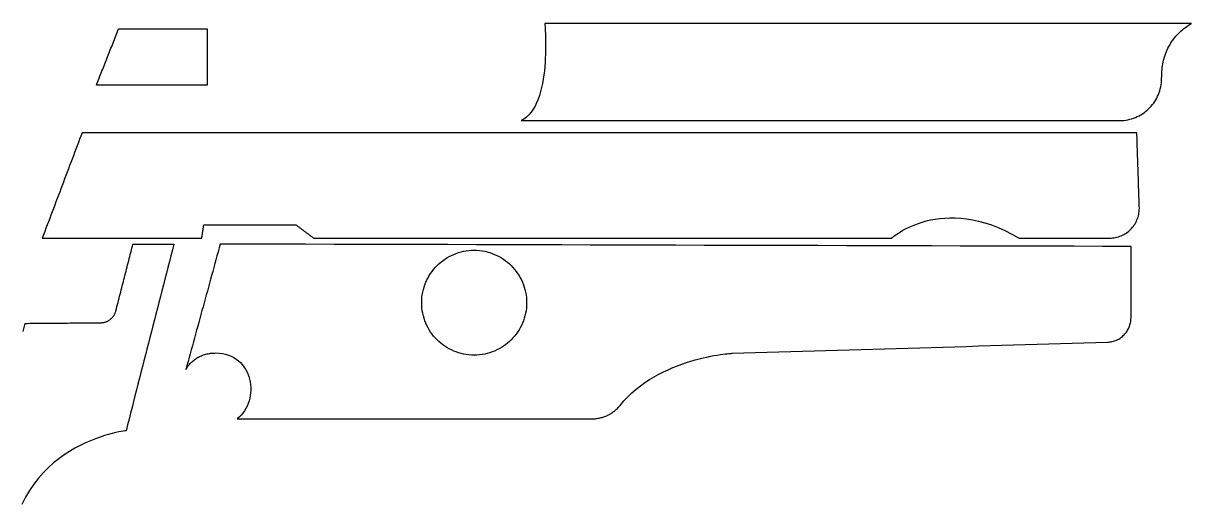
# Model space of a CAD drawing. Header units: metres. Extents: x 166 to 287, y -138 to -52.
# Drawn here: x 212.3 to 287.4, y -83.2 to -52.2 of the extents above; entities that cross this region are included whole.
import ezdxf

# ---------------------------------------------------------------- set-up
doc = ezdxf.new("R2010")
doc.units = ezdxf.units.M

msp = doc.modelspace()

# ---------------------------------------------------------------- linework, layer by layer
for points in [[(287.404556, -52.217828), (286.105346, -52.217828), (284.806136, -52.217828), (283.506926, -52.217828), (282.207716, -52.217828), (280.908506, -52.217828), (279.609296, -52.217828), (278.310086, -52.217828), (277.010876, -52.217828), (275.711666, -52.217828), (274.412456, -52.217828), (273.113246, -52.217828), (271.814036, -52.217828), (270.514826, -52.217828), (269.215616, -52.217828), (267.916406, -52.217828), (266.617196, -52.217828), (265.317986, -52.217828), (264.018776, -52.217828), (262.719566, -52.217828), (261.420356, -52.217828), (260.121146, -52.217828), (258.821936, -52.217828), (257.522726, -52.217828), (256.223516, -52.217828), (254.924306, -52.217828), (253.625096, -52.217828), (252.325886, -52.217828), (251.026676, -52.217828), (249.727466, -52.217828), (248.428256, -52.217828), (247.129046, -52.217828), (245.829836, -52.217828), (245.831106, -52.233068), (245.834916, -52.277518), (245.840504, -52.349654), (245.847362, -52.447444), (245.854982, -52.56911), (245.862856, -52.713128), (245.870476, -52.877466), (245.87708, -53.0606), (245.88216, -53.260752), (245.885208, -53.47589), (245.885716, -53.70449), (245.882922, -53.944774), (245.876572, -54.19471), (245.865904, -54.452774), (245.85041, -54.717188), (245.829582, -54.986174), (245.802658, -55.257954), (245.769384, -55.53075), (245.728998, -55.802784), (245.680992, -56.072278), (245.624858, -56.337454), (245.560088, -56.596788), (245.48592, -56.848248), (245.401846, -57.090056), (245.307612, -57.320434), (245.202456, -57.537858), (245.085616, -57.740296), (244.956838, -57.92597), (244.81536, -58.093356), (244.660674, -58.240422), (244.492272, -58.365644), (244.309646, -58.467244), (245.512082, -58.467244), (246.714518, -58.467244), (247.916954, -58.467244), (249.11939, -58.467244), (250.321826, -58.467244), (251.524262, -58.467244), (252.726698, -58.467244), (253.929134, -58.467244), (255.13157, -58.467244), (256.334006, -58.467244), (257.536442, -58.467244), (258.738878, -58.467244), (259.941314, -58.467244), (261.14375, -58.467244), (262.346186, -58.467244), (263.548622, -58.467244), (264.751058, -58.467244), (265.953494, -58.467244), (267.15593, -58.467244), (268.358366, -58.467244), (269.560802, -58.467244), (270.763238, -58.467244), (271.965674, -58.467244), (273.16811, -58.467244), (274.370546, -58.467244), (275.572982, -58.467244), (276.775418, -58.467244), (277.977854, -58.467244), (279.18029, -58.467244), (280.382726, -58.467244), (281.585162, -58.467244), (282.787598, -58.467244), (282.921456, -58.463434), (283.053536, -58.45302), (283.183838, -58.43651), (283.312108, -58.413904), (283.438346, -58.385202), (283.562298, -58.350658), (283.683964, -58.310526), (283.802836, -58.264806), (283.919168, -58.213752), (284.032452, -58.157364), (284.142688, -58.095896), (284.249622, -58.029602), (284.353254, -57.958482), (284.45333, -57.88279), (284.54985, -57.802526), (284.642306, -57.717944), (284.730952, -57.629298), (284.81528, -57.536588), (284.89529, -57.439814), (284.970982, -57.339484), (285.041848, -57.235598), (285.108142, -57.128156), (285.169356, -57.017412), (285.22549, -56.90362), (285.27629, -56.78678), (285.321756, -56.667146), (285.361634, -56.544718), (285.395924, -56.41975), (285.424118, -56.292496), (285.44647, -56.162956), (285.462472, -56.031384), (285.472124, -55.89778), (285.47314, -55.878984), (285.474156, -55.860188), (285.475172, -55.841392), (285.476188, -55.822596), (285.477204, -55.8038), (285.47822, -55.785004), (285.479236, -55.766208), (285.480252, -55.747412), (285.481268, -55.728616), (285.482284, -55.70982), (285.4833, -55.691024), (285.484316, -55.672228), (285.485332, -55.653432), (285.486348, -55.634636), (285.487364, -55.61584), (285.48838, -55.597044), (285.489396, -55.578248), (285.490412, -55.559452), (285.491428, -55.540656), (285.492444, -55.52186), (285.49346, -55.503064), (285.494476, -55.484268), (285.495492, -55.465472), (285.496508, -55.446676), (285.497524, -55.42788), (285.49854, -55.409084), (285.499556, -55.390288), (285.500572, -55.371492), (285.501588, -55.352696), (285.502604, -55.3339), (285.50362, -55.315104), (285.504636, -55.296308), (285.51251, -55.176166), (285.524194, -55.056786), (285.539434, -54.938168), (285.558484, -54.820566), (285.58109, -54.70398), (285.607506, -54.58841), (285.637478, -54.47411), (285.671006, -54.36108), (285.707836, -54.24932), (285.748222, -54.13883), (285.79191, -54.029864), (285.8389, -53.922422), (285.889192, -53.816758), (285.942786, -53.712618), (285.999682, -53.610256), (286.059626, -53.509926), (286.122618, -53.411374), (286.188658, -53.314854), (286.257746, -53.220366), (286.329882, -53.128164), (286.404812, -53.037994), (286.48279, -52.95011), (286.563562, -52.864766), (286.647128, -52.781708), (286.733488, -52.70119), (286.822388, -52.623466), (286.914082, -52.548282), (287.008316, -52.475892), (287.10509, -52.406296), (287.204404, -52.339494), (287.306004, -52.27574), (287.410144, -52.215034)], [(217.012774, -56.17972), (217.057224, -56.066944), (217.101674, -55.954168), (217.146124, -55.841392), (217.190574, -55.728616), (217.235024, -55.61584), (217.279474, -55.503064), (217.323924, -55.390288), (217.368374, -55.277512), (217.412824, -55.164736), (217.457274, -55.05196), (217.501724, -54.939184), (217.546174, -54.826408), (217.590624, -54.713632), (217.635074, -54.600856), (217.679524, -54.48808), (217.723974, -54.375304), (217.768424, -54.262528), (217.812874, -54.149752), (217.857324, -54.036976), (217.901774, -53.9242), (217.946224, -53.811424), (217.990674, -53.698648), (218.035124, -53.585872), (218.079574, -53.473096), (218.124024, -53.36032), (218.168474, -53.247544), (218.212924, -53.134768), (218.257374, -53.021992), (218.301824, -52.909216), (218.346274, -52.79644), (218.390724, -52.683664), (218.435174, -52.570888), (218.613228, -52.570888), (218.791282, -52.570888), (218.969336, -52.570888), (219.14739, -52.570888), (219.325444, -52.570888), (219.503498, -52.570888), (219.681552, -52.570888), (219.859606, -52.570888), (220.03766, -52.570888), (220.215714, -52.570888), (220.393768, -52.570888), (220.571822, -52.570888), (220.749876, -52.570888), (220.92793, -52.570888), (221.105984, -52.570888), (221.284038, -52.570888), (221.462092, -52.570888), (221.640146, -52.570888), (221.8182, -52.570888), (221.996254, -52.570888), (222.174308, -52.570888), (222.352362, -52.570888), (222.530416, -52.570888), (222.70847, -52.570888), (222.886524, -52.570888), (223.064578, -52.570888), (223.242632, -52.570888), (223.420686, -52.570888), (223.59874, -52.570888), (223.776794, -52.570888), (223.954848, -52.570888), (224.132902, -52.570888), (224.132902, -52.683664), (224.132902, -52.79644), (224.132902, -52.909216), (224.132902, -53.021992), (224.132902, -53.134768), (224.132902, -53.247544), (224.132902, -53.36032), (224.132902, -53.473096), (224.132902, -53.585872), (224.132902, -53.698648), (224.132902, -53.811424), (224.132902, -53.9242), (224.132902, -54.036976), (224.132902, -54.149752), (224.132902, -54.262528), (224.132902, -54.375304), (224.132902, -54.48808), (224.132902, -54.600856), (224.132902, -54.713632), (224.132902, -54.826408), (224.132902, -54.939184), (224.132902, -55.05196), (224.132902, -55.164736), (224.132902, -55.277512), (224.132902, -55.390288), (224.132902, -55.503064), (224.132902, -55.61584), (224.132902, -55.728616), (224.132902, -55.841392), (224.132902, -55.954168), (224.132902, -56.066944), (224.132902, -56.17972), (223.910144, -56.17972), (223.687386, -56.17972), (223.464628, -56.17972), (223.24187, -56.17972), (223.019112, -56.17972), (222.796354, -56.17972), (222.573596, -56.17972), (222.350838, -56.17972), (222.12808, -56.17972), (221.905322, -56.17972), (221.682564, -56.17972), (221.459806, -56.17972), (221.237048, -56.17972), (221.01429, -56.17972), (220.791532, -56.17972), (220.568774, -56.17972), (220.346016, -56.17972), (220.123258, -56.17972), (219.9005, -56.17972), (219.677742, -56.17972), (219.454984, -56.17972), (219.232226, -56.17972), (219.009468, -56.17972), (218.78671, -56.17972), (218.563952, -56.17972), (218.341194, -56.17972), (218.118436, -56.17972), (217.895678, -56.17972), (217.67292, -56.17972), (217.450162, -56.17972), (217.227404, -56.17972), (217.004646, -56.17972)], [(283.887926, -59.245246), (282.026614, -59.245246), (280.165302, -59.245246), (278.30399, -59.245246), (276.442678, -59.245246), (274.581366, -59.245246), (272.720054, -59.245246), (270.858742, -59.245246), (268.99743, -59.245246), (267.136118, -59.245246), (265.274806, -59.245246), (263.413494, -59.245246), (261.552182, -59.245246), (259.69087, -59.245246), (257.829558, -59.245246), (255.968246, -59.245246), (254.106934, -59.245246), (252.245622, -59.245246), (250.38431, -59.245246), (248.522998, -59.245246), (246.661686, -59.245246), (244.800374, -59.245246), (242.939062, -59.245246), (241.07775, -59.245246), (239.216438, -59.245246), (237.355126, -59.245246), (235.493814, -59.245246), (233.632502, -59.245246), (231.77119, -59.245246), (229.909878, -59.245246), (228.048566, -59.245246), (226.187254, -59.245246), (224.325942, -59.245246), (224.06864, -59.245246), (223.811338, -59.245246), (223.554036, -59.245246), (223.296734, -59.245246), (223.039432, -59.245246), (222.78213, -59.245246), (222.524828, -59.245246), (222.267526, -59.245246), (222.010224, -59.245246), (221.752922, -59.245246), (221.49562, -59.245246), (221.238318, -59.245246), (220.981016, -59.245246), (220.723714, -59.245246), (220.466412, -59.245246), (220.20911, -59.245246), (219.951808, -59.245246), (219.694506, -59.245246), (219.437204, -59.245246), (219.179902, -59.245246), (218.9226, -59.245246), (218.665298, -59.245246), (218.407996, -59.245246), (218.150694, -59.245246), (217.893392, -59.245246), (217.63609, -59.245246), (217.378788, -59.245246), (217.121486, -59.245246), (216.864184, -59.245246), (216.606882, -59.245246), (216.34958, -59.245246), (216.092278, -59.245246), (216.012014, -59.457082), (215.93175, -59.668918), (215.851486, -59.880754), (215.771222, -60.09259), (215.690958, -60.304426), (215.610694, -60.516262), (215.53043, -60.728098), (215.450166, -60.939934), (215.369902, -61.15177), (215.289638, -61.363606), (215.209374, -61.575442), (215.12911, -61.787278), (215.048846, -61.999114), (214.968582, -62.21095), (214.888318, -62.422786), (214.808054, -62.634622), (214.72779, -62.846458), (214.647526, -63.058294), (214.567262, -63.27013), (214.486998, -63.481966), (214.406734, -63.693802), (214.32647, -63.905638), (214.246206, -64.117474), (214.165942, -64.32931), (214.085678, -64.541146), (214.005414, -64.752982), (213.92515, -64.964818), (213.844886, -65.176654), (213.764622, -65.38849), (213.684358, -65.600326), (213.604094, -65.812162), (213.52383, -66.023998), (213.844378, -66.023998), (214.164926, -66.023998), (214.485474, -66.023998), (214.806022, -66.023998), (215.12657, -66.023998), (215.447118, -66.023998), (215.767666, -66.023998), (216.088214, -66.023998), (216.408762, -66.023998), (216.72931, -66.023998), (217.049858, -66.023998), (217.370406, -66.023998), (217.690954, -66.023998), (218.011502, -66.023998), (218.33205, -66.023998), (218.652598, -66.023998), (218.973146, -66.023998), (219.293694, -66.023998), (219.614242, -66.023998), (219.93479, -66.023998), (220.255338, -66.023998), (220.575886, -66.023998), (220.896434, -66.023998), (221.216982, -66.023998), (221.53753, -66.023998), (221.858078, -66.023998), (222.178626, -66.023998), (222.499174, -66.023998), (222.819722, -66.023998), (223.14027, -66.023998), (223.460818, -66.023998), (223.781366, -66.023998), (223.78543, -65.997328), (223.789494, -65.970658), (223.793558, -65.943988), (223.797622, -65.917318), (223.801686, -65.890648), (223.80575, -65.863978), (223.809814, -65.837308), (223.813878, -65.810638), (223.817942, -65.783968), (223.822006, -65.757298), (223.82607, -65.730628), (223.830134, -65.703958), (223.834198, -65.677288), (223.838262, -65.650618), (223.842326, -65.623948), (223.84639, -65.597278), (223.850454, -65.570608), (223.854518, -65.543938), (223.858582, -65.517268), (223.862646, -65.490598), (223.86671, -65.463928), (223.870774, -65.437258), (223.874838, -65.410588), (223.878902, -65.383918), (223.882966, -65.357248), (223.88703, -65.330578), (223.891094, -65.303908), (223.895158, -65.277238), (223.899222, -65.250568), (223.903286, -65.223898), (223.90735, -65.197228), (223.911414, -65.170558), (224.09658, -65.170558), (224.281746, -65.170558), (224.466912, -65.170558), (224.652078, -65.170558), (224.837244, -65.170558), (225.02241, -65.170558), (225.207576, -65.170558), (225.392742, -65.170558), (225.577908, -65.170558), (225.763074, -65.170558), (225.94824, -65.170558), (226.133406, -65.170558), (226.318572, -65.170558), (226.503738, -65.170558), (226.688904, -65.170558), (226.87407, -65.170558), (227.059236, -65.170558), (227.244402, -65.170558), (227.429568, -65.170558), (227.614734, -65.170558), (227.7999, -65.170558), (227.985066, -65.170558), (228.170232, -65.170558), (228.355398, -65.170558), (228.540564, -65.170558), (228.72573, -65.170558), (228.910896, -65.170558), (229.096062, -65.170558), (229.281228, -65.170558), (229.466394, -65.170558), (229.65156, -65.170558), (229.836726, -65.170558), (229.872286, -65.197228), (229.907846, -65.223898), (229.943406, -65.250568), (229.978966, -65.277238), (230.014526, -65.303908), (230.050086, -65.330578), (230.085646, -65.357248), (230.121206, -65.383918), (230.156766, -65.410588), (230.192326, -65.437258), (230.227886, -65.463928), (230.263446, -65.490598), (230.299006, -65.517268), (230.334566, -65.543938), (230.370126, -65.570608), (230.405686, -65.597278), (230.441246, -65.623948), (230.476806, -65.650618), (230.512366, -65.677288), (230.547926, -65.703958), (230.583486, -65.730628), (230.619046, -65.757298), (230.654606, -65.783968), (230.690166, -65.810638), (230.725726, -65.837308), (230.761286, -65.863978), (230.796846, -65.890648), (230.832406, -65.917318), (230.867966, -65.943988), (230.903526, -65.970658), (230.939086, -65.997328), (230.974646, -66.023998), (232.135426, -66.023998), (233.296206, -66.023998), (234.456986, -66.023998), (235.617766, -66.023998), (236.778546, -66.023998), (237.939326, -66.023998), (239.100106, -66.023998), (240.260886, -66.023998), (241.421666, -66.023998), (242.582446, -66.023998), (243.743226, -66.023998), (244.904006, -66.023998), (246.064786, -66.023998), (247.225566, -66.023998), (248.386346, -66.023998), (249.547126, -66.023998), (250.707906, -66.023998), (251.868686, -66.023998), (253.029466, -66.023998), (254.190246, -66.023998), (255.351026, -66.023998), (256.511806, -66.023998), (257.672586, -66.023998), (258.833366, -66.023998), (259.994146, -66.023998), (261.154926, -66.023998), (262.315706, -66.023998), (263.476486, -66.023998), (264.637266, -66.023998), (265.798046, -66.023998), (266.958826, -66.023998), (268.119606, -66.023998), (268.129004, -66.015616), (268.156944, -65.99174), (268.203426, -65.95364), (268.267942, -65.903348), (268.350238, -65.842134), (268.450314, -65.771776), (268.567662, -65.693798), (268.702028, -65.609978), (268.852904, -65.52184), (269.02029, -65.430908), (269.203932, -65.33896), (269.403576, -65.24752), (269.618968, -65.158366), (269.8496, -65.073022), (270.095472, -64.993012), (270.356076, -64.91986), (270.631158, -64.855344), (270.920718, -64.801242), (271.224248, -64.758824), (271.541494, -64.729868), (271.872202, -64.716152), (272.216118, -64.7192), (272.572988, -64.740536), (272.942558, -64.781684), (273.32432, -64.844422), (273.718274, -64.930528), (274.124166, -65.041272), (274.541488, -65.178432), (274.97024, -65.343786), (275.409914, -65.538604), (275.860256, -65.764918), (276.321266, -66.023998), (276.502876, -66.023998), (276.684486, -66.023998), (276.866096, -66.023998), (277.047706, -66.023998), (277.229316, -66.023998), (277.410926, -66.023998), (277.592536, -66.023998), (277.774146, -66.023998), (277.955756, -66.023998), (278.137366, -66.023998), (278.318976, -66.023998), (278.500586, -66.023998), (278.682196, -66.023998), (278.863806, -66.023998), (279.045416, -66.023998), (279.227026, -66.023998), (279.408636, -66.023998), (279.590246, -66.023998), (279.771856, -66.023998), (279.953466, -66.023998), (280.135076, -66.023998), (280.316686, -66.023998), (280.498296, -66.023998), (280.679906, -66.023998), (280.861516, -66.023998), (281.043126, -66.023998), (281.224736, -66.023998), (281.406346, -66.023998), (281.587956, -66.023998), (281.769566, -66.023998), (281.951176, -66.023998), (282.132786, -66.023998), (282.231338, -66.021458), (282.32862, -66.014092), (282.424378, -66.0019), (282.518612, -65.985136), (282.611322, -65.9638), (282.702254, -65.937892), (282.791154, -65.907666), (282.878276, -65.873376), (282.963112, -65.835022), (283.045662, -65.792604), (283.125926, -65.746376), (283.20365, -65.696592), (283.278834, -65.643252), (283.351224, -65.586356), (283.42082, -65.526158), (283.487368, -65.462658), (283.550868, -65.39611), (283.611066, -65.326514), (283.667962, -65.254124), (283.721302, -65.17894), (283.771086, -65.101216), (283.817314, -65.020952), (283.859732, -64.938402), (283.898086, -64.853566), (283.932376, -64.766444), (283.962602, -64.677544), (283.98851, -64.586612), (284.009846, -64.493902), (284.02661, -64.399668), (284.038802, -64.30391), (284.046168, -64.206628), (284.048708, -64.108076), (284.043882, -63.956184), (284.038802, -63.804292), (284.033976, -63.6524), (284.028896, -63.500508), (284.02407, -63.348616), (284.01899, -63.196724), (284.01391, -63.044832), (284.009084, -62.89294), (284.004004, -62.741048), (283.999178, -62.589156), (283.994098, -62.437264), (283.989272, -62.285372), (283.984192, -62.13348), (283.979112, -61.981588), (283.974286, -61.829696), (283.969206, -61.677804), (283.96438, -61.525912), (283.9593, -61.37402), (283.954474, -61.222128), (283.949394, -61.070236), (283.944314, -60.918344), (283.939488, -60.766452), (283.934408, -60.61456), (283.929582, -60.462668), (283.924502, -60.310776), (283.919422, -60.158884), (283.914596, -60.006992), (283.909516, -59.8551), (283.90469, -59.703208), (283.89961, -59.551316), (283.894784, -59.399424), (283.889704, -59.247532)], [(212.303106, -72.033384), (212.429852, -71.503032), (212.58149, -71.501762), (212.733128, -71.500492), (212.884766, -71.499222), (213.036404, -71.497952), (213.188042, -71.496682), (213.33968, -71.495412), (213.491318, -71.494142), (213.642956, -71.492872), (213.794594, -71.491602), (213.946232, -71.490332), (214.09787, -71.489062), (214.249508, -71.487792), (214.401146, -71.486522), (214.552784, -71.485252), (214.704422, -71.483982), (214.85606, -71.482712), (215.007698, -71.481442), (215.159336, -71.480172), (215.310974, -71.478902), (215.462612, -71.477632), (215.61425, -71.476362), (215.765888, -71.475092), (215.917526, -71.473822), (216.069164, -71.472552), (216.220802, -71.471282), (216.37244, -71.470012), (216.524078, -71.468742), (216.675716, -71.467472), (216.827354, -71.466202), (216.978992, -71.464932), (217.13063, -71.463662), (217.282268, -71.462392), (217.325448, -71.461122), (217.368374, -71.458074), (217.410792, -71.453248), (217.452702, -71.446644), (217.494104, -71.438516), (217.534998, -71.42861), (217.57513, -71.41718), (217.614754, -71.403972), (217.653616, -71.38924), (217.691716, -71.372984), (217.729054, -71.355204), (217.76563, -71.336154), (217.801444, -71.31558), (217.836242, -71.293482), (217.870024, -71.270114), (217.903044, -71.245476), (217.935048, -71.219568), (217.965782, -71.19239), (217.9955, -71.163942), (218.024202, -71.134224), (218.051634, -71.103236), (218.077796, -71.071232), (218.102688, -71.038212), (218.12631, -71.003922), (218.148662, -70.968616), (218.16949, -70.932294), (218.188794, -70.894956), (218.206828, -70.856856), (218.223338, -70.81774), (218.238324, -70.777862), (218.251532, -70.736968), (218.263216, -70.695312), (218.297506, -70.5612), (218.331796, -70.427088), (218.366086, -70.292976), (218.400376, -70.158864), (218.434666, -70.024752), (218.468956, -69.89064), (218.503246, -69.756528), (218.537536, -69.622416), (218.571826, -69.488304), (218.606116, -69.354192), (218.640406, -69.22008), (218.674696, -69.085968), (218.708986, -68.951856), (218.743276, -68.817744), (218.777566, -68.683632), (218.811856, -68.54952), (218.846146, -68.415408), (218.880436, -68.281296), (218.914726, -68.147184), (218.949016, -68.013072), (218.983306, -67.87896), (219.017596, -67.744848), (219.051886, -67.610736), (219.086176, -67.476624), (219.120466, -67.342512), (219.154756, -67.2084), (219.189046, -67.074288), (219.223336, -66.940176), (219.257626, -66.806064), (219.291916, -66.671952), (219.326206, -66.53784), (219.360496, -66.403728), (219.442538, -66.403728), (219.52458, -66.403728), (219.606622, -66.403728), (219.688664, -66.403728), (219.770706, -66.403728), (219.852748, -66.403728), (219.93479, -66.403728), (220.016832, -66.403728), (220.098874, -66.403728), (220.180916, -66.403728), (220.262958, -66.403728), (220.345, -66.403728), (220.427042, -66.403728), (220.509084, -66.403728), (220.591126, -66.403728), (220.673168, -66.403728), (220.75521, -66.403728), (220.837252, -66.403728), (220.919294, -66.403728), (221.001336, -66.403728), (221.083378, -66.403728), (221.16542, -66.403728), (221.247462, -66.403728), (221.329504, -66.403728), (221.411546, -66.403728), (221.493588, -66.403728), (221.57563, -66.403728), (221.657672, -66.403728), (221.739714, -66.403728), (221.821756, -66.403728), (221.903798, -66.403728), (221.98584, -66.403728), (221.889828, -66.778886), (221.793816, -67.154044), (221.697804, -67.529202), (221.601792, -67.90436), (221.50578, -68.279518), (221.409768, -68.654676), (221.313756, -69.029834), (221.217744, -69.404992), (221.121732, -69.78015), (221.02572, -70.155308), (220.929708, -70.530466), (220.833696, -70.905624), (220.737684, -71.280782), (220.641672, -71.65594), (220.54566, -72.031098), (220.449648, -72.406256), (220.353636, -72.781414), (220.257624, -73.156572), (220.161612, -73.53173), (220.0656, -73.906888), (219.969588, -74.282046), (219.873576, -74.657204), (219.777564, -75.032362), (219.681552, -75.40752), (219.58554, -75.782678), (219.489528, -76.157836), (219.393516, -76.532994), (219.297504, -76.908152), (219.201492, -77.28331), (219.10548, -77.658468), (219.009468, -78.033626), (218.913456, -78.408784), (218.892882, -78.41107), (218.832938, -78.418944), (218.736164, -78.433676), (218.6051, -78.456028), (218.442286, -78.48727), (218.250262, -78.528672), (218.031822, -78.580996), (217.789252, -78.645512), (217.525092, -78.72349), (217.241882, -78.815692), (216.942416, -78.923642), (216.62898, -79.048102), (216.304114, -79.190342), (215.970612, -79.351378), (215.631014, -79.53248), (215.287606, -79.734664), (214.943182, -79.958946), (214.600028, -80.206596), (214.260938, -80.47863), (213.928452, -80.776064), (213.60511, -81.100168), (213.293198, -81.451958), (212.99551, -81.83245), (212.714586, -82.242914), (212.452966, -82.684366), (212.21319, -83.158076)], [(224.965514, -66.401188), (224.89668, -66.653156), (224.827846, -66.905124), (224.759012, -67.157092), (224.690178, -67.40906), (224.621344, -67.661028), (224.55251, -67.912996), (224.483676, -68.164964), (224.414842, -68.416932), (224.346008, -68.6689), (224.277174, -68.920868), (224.20834, -69.172836), (224.139506, -69.424804), (224.070672, -69.676772), (224.001838, -69.92874), (223.933004, -70.180708), (223.86417, -70.432676), (223.795336, -70.684644), (223.726502, -70.936612), (223.657668, -71.18858), (223.588834, -71.440548), (223.52, -71.692516), (223.451166, -71.944484), (223.382332, -72.196452), (223.313498, -72.44842), (223.244664, -72.700388), (223.17583, -72.952356), (223.106996, -73.204324), (223.038162, -73.456292), (222.969328, -73.70826), (222.900494, -73.960228), (222.83166, -74.212196), (222.762826, -74.464164), (222.796862, -74.407268), (222.832676, -74.351388), (222.870268, -74.296524), (222.909384, -74.24293), (222.950278, -74.190352), (222.992696, -74.139044), (223.036892, -74.089006), (223.082612, -74.040492), (223.13011, -73.993248), (223.179132, -73.947528), (223.229932, -73.903332), (223.28251, -73.86066), (223.336612, -73.819512), (223.392492, -73.780142), (223.449896, -73.742296), (223.509078, -73.706228), (223.569784, -73.671938), (223.632268, -73.639426), (223.69653, -73.608946), (223.762316, -73.580498), (223.82988, -73.553828), (223.898968, -73.52919), (223.969834, -73.506838), (224.042224, -73.486518), (224.116392, -73.468484), (224.192338, -73.452736), (224.269808, -73.439274), (224.349056, -73.428098), (224.429828, -73.419208), (224.512378, -73.412858), (224.596452, -73.409048), (224.682304, -73.407778), (224.905316, -73.416668), (225.116644, -73.442576), (225.316288, -73.48474), (225.504502, -73.542144), (225.681032, -73.614026), (225.845878, -73.69937), (225.99904, -73.79716), (226.140518, -73.906634), (226.270566, -74.026776), (226.38893, -74.15657), (226.49561, -74.295254), (226.590606, -74.442066), (226.674172, -74.595736), (226.746054, -74.755756), (226.806252, -74.920856), (226.85502, -75.090274), (226.892104, -75.262994), (226.917504, -75.438254), (226.93122, -75.615038), (226.933506, -75.792584), (226.924108, -75.969876), (226.903026, -76.145898), (226.870514, -76.319888), (226.826318, -76.49083), (226.770438, -76.657708), (226.703128, -76.81976), (226.624134, -76.97597), (226.533456, -77.125576), (226.431348, -77.267562), (226.317556, -77.401166), (226.19208, -77.525372), (226.055174, -77.639164), (226.768152, -77.639164), (227.48113, -77.639164), (228.194108, -77.639164), (228.907086, -77.639164), (229.620064, -77.639164), (230.333042, -77.639164), (231.04602, -77.639164), (231.758998, -77.639164), (232.471976, -77.639164), (233.184954, -77.639164), (233.897932, -77.639164), (234.61091, -77.639164), (235.323888, -77.639164), (236.036866, -77.639164), (236.749844, -77.639164), (237.462822, -77.639164), (238.1758, -77.639164), (238.888778, -77.639164), (239.601756, -77.639164), (240.314734, -77.639164), (241.027712, -77.639164), (241.74069, -77.639164), (242.453668, -77.639164), (243.166646, -77.639164), (243.879624, -77.639164), (244.592602, -77.639164), (245.30558, -77.639164), (246.018558, -77.639164), (246.731536, -77.639164), (247.444514, -77.639164), (248.157492, -77.639164), (248.87047, -77.639164), (248.936002, -77.638148), (249.00128, -77.635354), (249.066304, -77.630782), (249.13082, -77.624432), (249.195082, -77.61605), (249.258836, -77.60589), (249.322336, -77.594206), (249.385328, -77.580744), (249.447812, -77.565504), (249.509788, -77.548486), (249.571256, -77.52969), (249.631962, -77.50937), (249.69216, -77.487272), (249.751596, -77.46365), (249.81027, -77.43825), (249.868436, -77.411326), (249.92584, -77.382878), (249.982228, -77.352906), (250.037854, -77.321156), (250.092718, -77.287882), (250.146566, -77.253084), (250.199652, -77.216762), (250.251722, -77.17917), (250.302776, -77.140054), (250.352814, -77.099414), (250.401836, -77.05725), (250.449842, -77.013816), (250.496578, -76.968858), (250.542298, -76.92263), (250.586748, -76.874878), (250.629928, -76.825856), (250.671838, -76.775564), (250.914154, -76.492608), (251.1679, -76.225908), (251.431806, -75.97521), (251.704602, -75.739752), (251.985018, -75.51928), (252.271784, -75.313032), (252.56363, -75.120754), (252.859286, -74.941938), (253.157482, -74.776076), (253.457202, -74.62266), (253.756922, -74.481182), (254.055626, -74.351134), (254.35179, -74.232262), (254.644398, -74.123804), (254.93218, -74.025506), (255.213866, -73.93686), (255.488186, -73.857104), (255.75387, -73.785984), (256.009648, -73.722992), (256.25425, -73.667874), (256.486406, -73.619868), (256.7051, -73.578466), (256.908808, -73.543414), (257.09626, -73.51395), (257.26644, -73.48982), (257.418078, -73.470516), (257.54965, -73.45553), (257.66014, -73.444354), (257.748278, -73.43648), (257.812794, -73.4314), (257.852418, -73.428606), (257.86588, -73.427844), (258.620006, -73.405492), (259.374132, -73.38314), (260.128258, -73.360788), (260.882384, -73.338436), (261.63651, -73.316084), (262.390636, -73.293732), (263.144762, -73.27138), (263.898888, -73.249028), (264.653014, -73.226676), (265.40714, -73.204324), (266.161266, -73.181972), (266.915392, -73.15962), (267.669518, -73.137268), (268.423644, -73.114916), (269.17777, -73.092564), (269.931896, -73.070212), (270.686022, -73.04786), (271.440148, -73.025508), (272.194274, -73.003156), (272.9484, -72.980804), (273.702526, -72.958452), (274.456652, -72.9361), (275.210778, -72.913748), (275.964904, -72.891396), (276.71903, -72.869044), (277.473156, -72.846692), (278.227282, -72.82434), (278.981408, -72.801988), (279.735534, -72.779636), (280.48966, -72.757284), (281.243786, -72.734932), (281.997912, -72.71258), (282.076398, -72.708262), (282.153868, -72.700134), (282.230068, -72.68845), (282.304998, -72.672956), (282.378658, -72.653906), (282.450794, -72.631554), (282.521406, -72.6059), (282.59024, -72.576944), (282.65755, -72.54494), (282.722828, -72.509634), (282.786328, -72.471534), (282.847796, -72.43064), (282.907232, -72.386952), (282.964382, -72.34047), (283.019246, -72.291448), (283.07157, -72.239886), (283.121608, -72.186038), (283.169106, -72.129904), (283.21381, -72.071484), (283.25572, -72.010778), (283.294836, -71.94804), (283.331158, -71.883524), (283.364432, -71.81723), (283.394658, -71.749158), (283.421582, -71.679308), (283.445204, -71.607934), (283.465524, -71.535036), (283.482288, -71.460868), (283.495496, -71.38543), (283.504894, -71.308722), (283.510736, -71.230998), (283.512768, -71.152258), (283.512768, -71.008748), (283.512768, -70.865238), (283.512768, -70.721728), (283.512768, -70.578218), (283.512768, -70.434708), (283.512768, -70.291198), (283.512768, -70.147688), (283.512768, -70.004178), (283.512768, -69.860668), (283.512768, -69.717158), (283.512768, -69.573648), (283.512768, -69.430138), (283.512768, -69.286628), (283.512768, -69.143118), (283.512768, -68.999608), (283.512768, -68.856098), (283.512768, -68.712588), (283.512768, -68.569078), (283.512768, -68.425568), (283.512768, -68.282058), (283.512768, -68.138548), (283.512768, -67.995038), (283.512768, -67.851528), (283.512768, -67.708018), (283.512768, -67.564508), (283.512768, -67.420998), (283.512768, -67.277488), (283.512768, -67.133978), (283.512768, -66.990468), (283.512768, -66.846958), (283.512768, -66.703448), (283.512768, -66.559938), (281.683206, -66.555112), (279.853644, -66.550286), (278.024082, -66.54546), (276.19452, -66.54038), (274.364958, -66.535554), (272.535396, -66.530728), (270.705834, -66.525902), (268.876272, -66.520822), (267.04671, -66.515996), (265.217148, -66.51117), (263.387586, -66.506344), (261.558024, -66.501264), (259.728462, -66.496438), (257.8989, -66.491612), (256.069338, -66.486786), (254.239776, -66.481706), (252.410214, -66.47688), (250.580652, -66.472054), (248.75109, -66.467228), (246.921528, -66.462148), (245.091966, -66.457322), (243.262404, -66.452496), (241.432842, -66.44767), (239.60328, -66.44259), (237.773718, -66.437764), (235.944156, -66.432938), (234.114594, -66.428112), (232.285032, -66.423032), (230.45547, -66.418206), (228.625908, -66.41338), (226.796346, -66.408554), (224.966784, -66.403474)], [(244.662706, -70.175628), (244.658388, -70.34911), (244.645434, -70.520306), (244.624098, -70.688962), (244.59438, -70.855078), (244.556788, -71.018146), (244.511322, -71.178166), (244.458236, -71.334884), (244.397784, -71.488046), (244.33022, -71.637398), (244.255798, -71.782686), (244.174518, -71.92391), (244.086888, -72.060816), (243.992908, -72.19315), (243.892832, -72.320658), (243.786914, -72.443086), (243.675154, -72.56018), (243.55806, -72.67194), (243.435632, -72.777858), (243.308124, -72.877934), (243.17579, -72.971914), (243.038884, -73.059544), (242.89766, -73.140824), (242.752118, -73.215246), (242.602766, -73.28281), (242.449604, -73.343262), (242.292886, -73.396348), (242.132866, -73.441814), (241.969798, -73.479406), (241.803682, -73.509124), (241.635026, -73.53046), (241.46383, -73.543414), (241.290348, -73.547732), (241.116866, -73.543414), (240.94567, -73.53046), (240.777014, -73.509124), (240.610898, -73.479406), (240.44783, -73.441814), (240.28781, -73.396348), (240.131092, -73.343262), (239.97793, -73.28281), (239.828578, -73.215246), (239.683036, -73.140824), (239.541812, -73.059544), (239.404906, -72.971914), (239.272572, -72.877934), (239.145064, -72.777858), (239.022636, -72.67194), (238.905542, -72.56018), (238.793782, -72.443086), (238.687864, -72.320658), (238.587788, -72.19315), (238.493808, -72.060816), (238.406178, -71.92391), (238.324898, -71.782686), (238.250476, -71.637398), (238.182912, -71.488046), (238.12246, -71.334884), (238.069374, -71.178166), (238.023908, -71.018146), (237.986316, -70.855078), (237.956598, -70.688962), (237.935262, -70.520306), (237.922308, -70.34911), (237.91799, -70.175628), (237.922308, -70.002146), (237.935262, -69.83095), (237.956598, -69.662294), (237.986316, -69.496178), (238.023908, -69.33311), (238.069374, -69.17309), (238.12246, -69.016372), (238.182912, -68.86321), (238.250476, -68.713858), (238.324898, -68.56857), (238.406178, -68.427346), (238.493808, -68.29044), (238.587788, -68.158106), (238.687864, -68.030598), (238.793782, -67.90817), (238.905542, -67.791076), (239.022636, -67.679316), (239.145064, -67.573398), (239.272572, -67.473322), (239.404906, -67.379342), (239.541812, -67.291712), (239.683036, -67.210432), (239.828578, -67.13601), (239.97793, -67.068446), (240.131092, -67.007994), (240.28781, -66.954908), (240.44783, -66.909442), (240.610898, -66.87185), (240.777014, -66.842132), (240.94567, -66.820796), (241.116866, -66.807842), (241.290348, -66.803524), (241.46383, -66.807842), (241.635026, -66.820796), (241.803682, -66.842132), (241.969798, -66.87185), (242.132866, -66.909442), (242.292886, -66.954908), (242.449604, -67.007994), (242.602766, -67.068446), (242.752118, -67.13601), (242.89766, -67.210432), (243.038884, -67.291712), (243.17579, -67.379342), (243.308124, -67.473322), (243.435632, -67.573398), (243.55806, -67.679316), (243.675154, -67.791076), (243.786914, -67.90817), (243.892832, -68.030598), (243.992908, -68.158106), (244.086888, -68.29044), (244.174518, -68.427346), (244.255798, -68.56857), (244.33022, -68.713858), (244.397784, -68.86321), (244.458236, -69.016372), (244.511322, -69.17309), (244.556788, -69.33311), (244.59438, -69.496178), (244.624098, -69.662294), (244.645434, -69.83095), (244.658388, -70.002146), (244.662706, -70.175628)]]:
    msp.add_lwpolyline(points)

doc.saveas('drawing.dxf')
